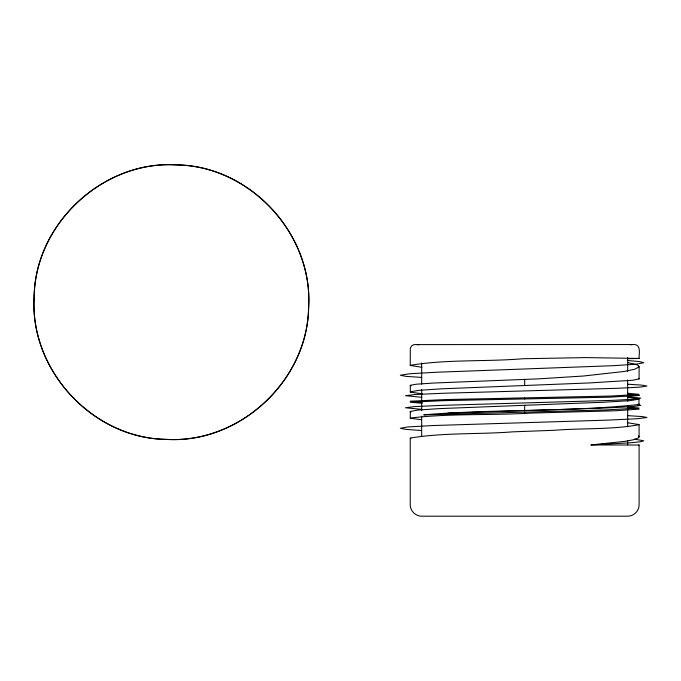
<?xml version="1.0" encoding="UTF-8"?>
<svg xmlns="http://www.w3.org/2000/svg" width="681" height="681" viewBox="0 0 681 681"><rect width="100%" height="100%" fill="white"/><g stroke="black" fill="none" stroke-linecap="round" stroke-linejoin="round"><path stroke-width="1.02" d="M627.55 362.556L636.326 364.565L638.557 365.671L639.059 366.855L634.964 369.136L624.247 371.46L583.506 376.014L539.378 378.806L433.601 383.037L416.346 384.212L410.268 385.267L410.354 392.128L422.135 393.805M627.363 422.731L639.076 424.569L639.11 436.921L638.412 437.943L633.764 439.696L625.175 441.314L591.014 444.948L639.101 445.042M639.11 424.697C611.819 429.771 582.425 428.06 554.513 430.264L512.759 431.848C478.777 434.478 443.884 432.495 410.268 438.053M638.557 404.029L639.093 404.48L638.872 398.845L627.822 397.381M639.11 366.582L639.093 378.908L632.768 380.253L589.993 382.909L441.305 388.842L418.543 390.366L410.243 391.873M639.11 399.134L630.265 400.624L603.715 402.233L438.709 408.643L417.904 410.064L410.285 411.435L410.311 418.27L421.675 419.734M639.11 395.508L609.469 397.176L442.761 400.666L410.243 402.233L422.135 403.22M639.076 404.497C568.031 412.209 494.985 408.83 423.82 414.831M410.268 418.066C449.903 413.273 490.448 415.529 530.286 413.112L614.892 410.796L639.11 409.145L627.363 408.055M639.076 358.47L639.11 358.444C638.931 354.299 641.298 344.944 634.496 344.535L414.014 344.603L411.571 345.871L410.311 348.272L410.234 365.339C447.025 359.168 485.681 361.858 522.914 358.751L585.898 357.593L639.101 358.436L627.55 358.7M630.563 344.85L632.215 344.535M638.438 445.17L639.101 445.059L639.11 504.749C639.204 510.861 633.781 516.283 627.669 516.189L421.675 516.189C415.563 516.283 410.141 510.861 410.234 504.749L410.234 438.164L410.966 438.649M447.851 413.171L606.311 407.962L632.572 406.608L640.77 405.365L637.586 404.633M591.014 444.948L631.415 442.727L640.651 441.756L643.749 440.786L634.309 439.151M427.166 414.806L606.822 409.894L639.101 408.047L627.363 406.957M426.646 414.831L423.965 414.891M422.135 402.182L410.243 401.203L445.766 399.551L611.325 396.036L639.11 394.359L627.822 393.252M627.55 415.64L642.183 416.559L646.941 417.487L637.518 418.721L608.899 420.075L432.29 425.565L407.885 426.961L400.351 428.264L405.723 429.37L421.147 430.494M627.822 394.41L639.101 395.457M627.976 384.229L641.928 385.131L646.95 386.067L639.893 387.14L618.714 388.247L443.51 393.243L415.163 394.495L405.484 395.695L421.794 397.312M421.777 409.375L405.484 407.757L414.508 406.6L442.012 405.348L612.611 400.36L633.424 399.253L640.778 398.13L627.371 396.546M421.726 377.436L406.046 376.372L400.351 375.231L409.553 373.775L436.879 372.226L613.572 365.68L636.497 364.148L643.749 362.718L639.587 361.594L627.32 360.47M421.828 367.289L410.268 365.45M417.13 344.535L418.781 344.85M411.009 385.752L410.268 385.437M638.412 378.364L639.11 378.832M410.89 412.005L410.243 411.622M638.438 435.9L639.11 436.921M627.669 357.619L627.669 371.451M627.669 379.955L627.669 401.237M627.669 405.493L627.669 426.766M627.669 440.598L627.669 444.846M524.668 379.419L524.668 385.455M524.668 397.934L524.668 398.989M524.668 405.238L524.668 410.345M524.668 411.996L524.668 413.248M421.675 362.939L421.675 384.212M421.675 389.532L421.675 410.805M421.675 416.125L421.675 436.342M34.093 298.763C30.415 372.081 94.599 439.5 168.003 439.424C241.321 443.101 308.74 378.917 308.663 305.505C312.341 232.195 248.156 164.776 174.745 164.853C101.435 161.176 34.016 225.36 34.093 298.763M34.212 295.401C28.772 368.6 91.254 437.542 164.64 439.296C237.839 444.744 306.782 382.262 308.536 308.876C313.984 235.669 251.502 166.734 178.116 164.972C104.908 159.533 35.974 222.015 34.212 295.401"/></g></svg>
